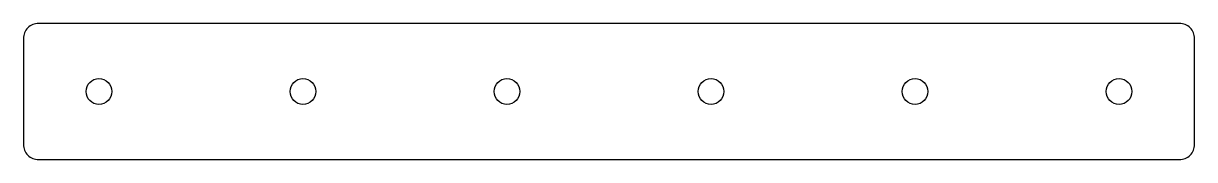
# Model space of a CAD drawing. Header units: millimetres. Extents: x 0 to 155, y 0 to 18.
import ezdxf

# ---------------------------------------------------------------- set-up
doc = ezdxf.new("R2010")
doc.units = ezdxf.units.MM
doc.layers.get('0').update_dxf_attribs({"linetype": 'CONTINUOUS'})

msp = doc.modelspace()

# ---------------------------------------------------------------- linework, layer by layer
msp.add_lwpolyline([(2, 0), (153, 0, 0.414214), (155, 2), (155, 16, 0.414214), (153, 18), (2, 18, 0.414214), (0, 16), (0, 2, 0.414214)], format="xyb", close=True)
for centre in [(10, 9), (37, 9), (64, 9), (91, 9), (118, 9), (145, 9)]:
    msp.add_circle(centre, 1.7)

doc.saveas('drawing.dxf')
